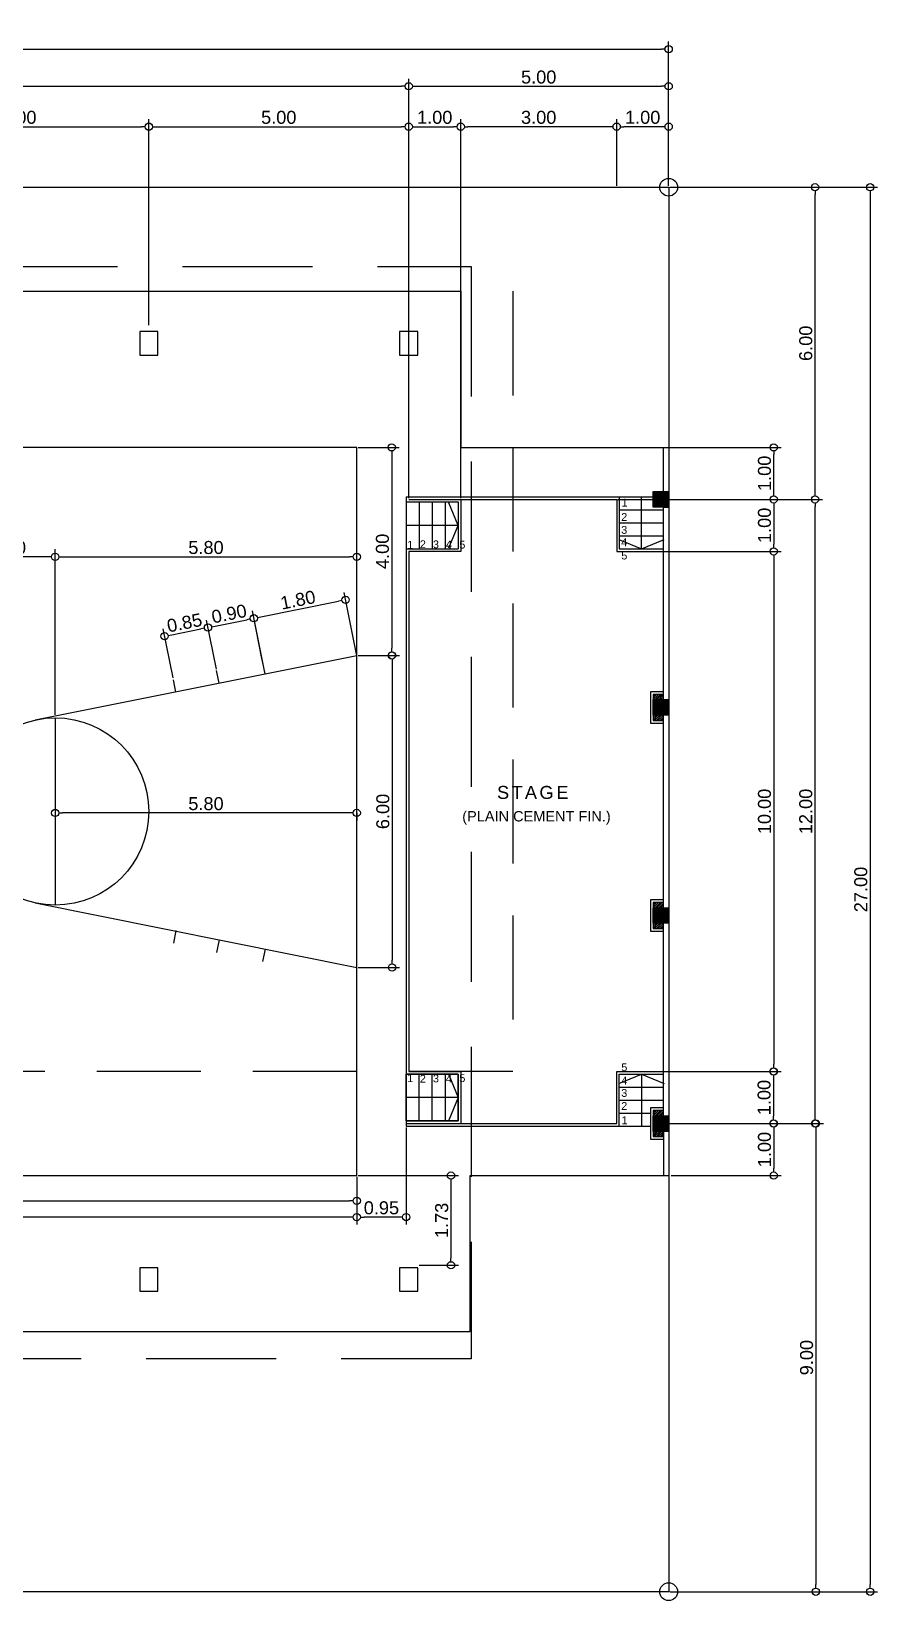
# Model space of a CAD drawing. Header units: inches. Extents: x -1369 to 1198, y -366 to 1398.
# Drawn here: x -7.41 to 8.87, y -12.59 to 17.58 of the extents above; entities that cross this region are included whole.
import ezdxf

# ---------------------------------------------------------------- set-up
doc = ezdxf.new("R2010")
doc.units = ezdxf.units.IN
doc.header["$MEASUREMENT"] = 0
doc.linetypes.add('HIDDEN', pattern=[0.375, 0.25, -0.125])
for name, color, linetype in [('cent', 3, 'Continuous'), ('COLM2', 7, 'Continuous'), ('dim', 8, 'Continuous'), ('rf', 1, 'HIDDEN'), ('txt', 7, 'Continuous'), ('wall', 7, 'Continuous')]:
    doc.layers.add(name, color=color, linetype=linetype)
doc.styles.get("Standard").update_dxf_attribs({"font": 'arial.ttf'})
doc.dimstyles.get("Standard").update_dxf_attribs({"dimtxt": 0.25, "dimasz": 0.14, "dimexe": 0.145, "dimexo": 0.025, "dimgap": 0.05, "dimtad": 1, "dimzin": 0, "dimdsep": 46, "dimtxsty": 'Standard', "dimblk": 'DOTBLANK', "dimcen": 0.09, "dimclrd": 256, "dimclre": 256, "dimaunit": 1, "dimadec": 5, "dimazin": 0, "dimtfac": 1, "dimtix": 1, "dimtofl": 0, "dimtmove": 0, "dimatfit": 3, "dimfxl": 0, "dimtolj": 1, "dimtzin": 0, "dimlwd": -1, "dimlwe": -1, "dimarcsym": 0})

# ---------------------------------------------------------------- blocks, each defined once
blk = doc.blocks.new('_DotBlank')
at = {"color": 0, "linetype": 'ByBlock', "lineweight": -2}
blk.add_line((-0.5, 0), (-1, 0), dxfattribs=at)
blk.add_circle((0, 0), 0.5, dxfattribs=at)
blk = doc.blocks.new('*D78')
at = {"layer": 'Defpoints', "color": 0, "transparency": 16777216}
for p in [(4.847, 17.238), (-31.153, 14.583), (4.847, 14.583)]:
    blk.add_point(p, dxfattribs=at)
at = {"layer": 'dim', "transparency": 16777216}
for p, q in [((-31.153, 14.608), (-31.153, 17.383)), ((-31.013, 17.238), (4.707, 17.238)), ((4.847, 14.608), (4.847, 17.383))]:
    blk.add_line(p, q, dxfattribs=at)
at = {"layer": 'dim', "transparency": 16777216, "xscale": 0.14, "yscale": 0.14, "zscale": 0.14, "rotation": 180}
blk.add_blockref('_DotBlank', (-31.153, 17.238), dxfattribs=at)
at = {"layer": 'dim', "transparency": 16777216, "xscale": 0.14, "yscale": 0.14, "zscale": 0.14}
blk.add_blockref('_DotBlank', (4.847, 17.238), dxfattribs=at)
at = {"layer": 'dim', "color": 0, "transparency": 16777216, "insert": (-13.153, 17.416), "char_height": 0.25, "attachment_point": 5}
blk.add_mtext('\\A1;36.00', dxfattribs=at)
blk = doc.blocks.new('*D79')
at = {"layer": 'Defpoints', "color": 0, "transparency": 16777216}
for p in [(4.847, 14.583), (4.847, -12.417), (8.722, -12.417)]:
    blk.add_point(p, dxfattribs=at)
at = {"layer": 'dim', "transparency": 16777216}
for p, q in [((4.872, 14.583), (8.867, 14.583)), ((8.722, 14.443), (8.722, -12.277)), ((4.872, -12.417), (8.867, -12.417))]:
    blk.add_line(p, q, dxfattribs=at)
at = {"layer": 'dim', "transparency": 16777216, "xscale": 0.14, "yscale": 0.14, "zscale": 0.14}
for p, rotation in [((8.722, 14.583), 90), ((8.722, -12.417), 270)]:
    blk.add_blockref('_DotBlank', p, dxfattribs=dict(at, rotation=rotation))
at = {"layer": 'dim', "color": 0, "transparency": 16777216, "insert": (8.544, 1.083), "char_height": 0.25, "attachment_point": 5, "rotation": 90}
blk.add_mtext('\\A1;27.00', dxfattribs=at)
blk = doc.blocks.new('bc')
at = {"color": 8, "true_color": 0x808080}
blk.add_lwpolyline([(7, 14), (-7, 14), (-7, -14), (7, -14)], close=True, dxfattribs=at)
for points in [[(-1.759, 7.817), (-3, 14)], [(1.759, 7.817), (3, 14)], [(-2.646, 12.235), (-2.887, 12.187)], [(2.646, 12.235), (2.887, 12.187)], [(-2.469, 11.353), (-2.71, 11.304)], [(2.469, 11.353), (2.71, 11.304)], [(-2.291, 10.52), (-2.532, 10.472)], [(2.291, 10.52), (2.532, 10.472)], [(1.8, 8.2), (-1.8, 8.2)], [(7, 0), (-7, 0)], [(-1.759, -7.817), (-3, -14)], [(1.759, -7.817), (3, -14)], [(1.8, -8.2), (-1.8, -8.2)], [(-2.291, -10.52), (-2.532, -10.472)], [(2.291, -10.52), (2.532, -10.472)], [(-2.469, -11.353), (-2.71, -11.304)], [(2.469, -11.353), (2.71, -11.304)], [(-2.646, -12.235), (-2.887, -12.187)], [(2.646, -12.235), (2.887, -12.187)]]:
    blk.add_lwpolyline(points, dxfattribs=at)
for centre in [(0, 8.2), (0, 0), (0, -8.2)]:
    blk.add_circle(centre, 1.8, dxfattribs=at)
blk = doc.blocks.new('*D111')
at = {"layer": 'Defpoints', "color": 0, "transparency": 16777216}
for p in [(-0.153, 16.524), (-30.153, 14.583), (-0.153, 14.583)]:
    blk.add_point(p, dxfattribs=at)
at = {"layer": 'dim', "transparency": 16777216}
for p, q in [((-30.153, 14.608), (-30.153, 16.669)), ((-0.153, 14.608), (-0.153, 16.669)), ((-30.013, 16.524), (-0.293, 16.524))]:
    blk.add_line(p, q, dxfattribs=at)
at = {"layer": 'dim', "transparency": 16777216, "xscale": 0.14, "yscale": 0.14, "zscale": 0.14, "rotation": 180}
blk.add_blockref('_DotBlank', (-30.153, 16.524), dxfattribs=at)
at = {"layer": 'dim', "transparency": 16777216, "xscale": 0.14, "yscale": 0.14, "zscale": 0.14}
blk.add_blockref('_DotBlank', (-0.153, 16.524), dxfattribs=at)
at = {"layer": 'dim', "color": 0, "transparency": 16777216, "insert": (-15.153, 16.701), "char_height": 0.25, "attachment_point": 5}
blk.add_mtext('\\A1;30.00', dxfattribs=at)
blk = doc.blocks.new('*D112')
at = {"layer": 'Defpoints', "color": 0, "transparency": 16777216}
for p in [(4.847, 16.524), (4.847, 14.583), (-0.153, 8.583)]:
    blk.add_point(p, dxfattribs=at)
at = {"layer": 'dim', "transparency": 16777216}
for p, q in [((-0.153, 8.608), (-0.153, 16.669)), ((4.847, 14.608), (4.847, 16.669)), ((-0.013, 16.524), (4.707, 16.524))]:
    blk.add_line(p, q, dxfattribs=at)
at = {"layer": 'dim', "transparency": 16777216, "xscale": 0.14, "yscale": 0.14, "zscale": 0.14, "rotation": 180}
blk.add_blockref('_DotBlank', (-0.153, 16.524), dxfattribs=at)
at = {"layer": 'dim', "transparency": 16777216, "xscale": 0.14, "yscale": 0.14, "zscale": 0.14}
blk.add_blockref('_DotBlank', (4.847, 16.524), dxfattribs=at)
at = {"layer": 'dim', "color": 0, "transparency": 16777216, "insert": (2.347, 16.701), "char_height": 0.25, "attachment_point": 5}
blk.add_mtext('\\A1;5.00', dxfattribs=at)
blk = doc.blocks.new('*D117')
at = {"layer": 'Defpoints', "color": 0, "transparency": 16777216}
for p in [(-5.153, 15.748), (-10.153, 11.908), (-5.153, 11.908)]:
    blk.add_point(p, dxfattribs=at)
at = {"layer": 'dim', "transparency": 16777216}
for p, q in [((-10.153, 11.933), (-10.153, 15.893)), ((-10.013, 15.748), (-5.293, 15.748)), ((-5.153, 11.933), (-5.153, 15.893))]:
    blk.add_line(p, q, dxfattribs=at)
at = {"layer": 'dim', "transparency": 16777216, "xscale": 0.14, "yscale": 0.14, "zscale": 0.14, "rotation": 180}
blk.add_blockref('_DotBlank', (-10.153, 15.748), dxfattribs=at)
at = {"layer": 'dim', "transparency": 16777216, "xscale": 0.14, "yscale": 0.14, "zscale": 0.14}
blk.add_blockref('_DotBlank', (-5.153, 15.748), dxfattribs=at)
at = {"layer": 'dim', "color": 0, "transparency": 16777216, "insert": (-7.653, 15.926), "char_height": 0.25, "attachment_point": 5}
blk.add_mtext('\\A1;5.00', dxfattribs=at)
blk = doc.blocks.new('*D118')
at = {"layer": 'Defpoints', "color": 0, "transparency": 16777216}
for p in [(-0.153, 15.748), (-5.153, 11.908), (-0.153, 11.908)]:
    blk.add_point(p, dxfattribs=at)
at = {"layer": 'dim', "transparency": 16777216}
for p, q in [((-5.153, 11.933), (-5.153, 15.893)), ((-5.013, 15.748), (-0.293, 15.748)), ((-0.153, 11.933), (-0.153, 15.893))]:
    blk.add_line(p, q, dxfattribs=at)
at = {"layer": 'dim', "transparency": 16777216, "xscale": 0.14, "yscale": 0.14, "zscale": 0.14, "rotation": 180}
blk.add_blockref('_DotBlank', (-5.153, 15.748), dxfattribs=at)
at = {"layer": 'dim', "transparency": 16777216, "xscale": 0.14, "yscale": 0.14, "zscale": 0.14}
blk.add_blockref('_DotBlank', (-0.153, 15.748), dxfattribs=at)
at = {"layer": 'dim', "color": 0, "transparency": 16777216, "insert": (-2.653, 15.926), "char_height": 0.25, "attachment_point": 5}
blk.add_mtext('\\A1;5.00', dxfattribs=at)
blk = doc.blocks.new('*D119')
at = {"layer": 'Defpoints', "color": 0, "transparency": 16777216}
for p in [(4.847, -3.417), (4.847, -12.417), (7.679, -12.417)]:
    blk.add_point(p, dxfattribs=at)
at = {"layer": 'dim', "transparency": 16777216}
for p, q in [((4.872, -3.417), (7.824, -3.417)), ((7.679, -3.557), (7.679, -12.277)), ((4.872, -12.417), (7.824, -12.417))]:
    blk.add_line(p, q, dxfattribs=at)
at = {"layer": 'dim', "transparency": 16777216, "xscale": 0.14, "yscale": 0.14, "zscale": 0.14}
for p, rotation in [((7.679, -3.417), 90), ((7.679, -12.417), 270)]:
    blk.add_blockref('_DotBlank', p, dxfattribs=dict(at, rotation=rotation))
at = {"layer": 'dim', "color": 0, "transparency": 16777216, "insert": (7.501, -7.917), "char_height": 0.25, "attachment_point": 5, "rotation": 90}
blk.add_mtext('\\A1;9.00', dxfattribs=at)
blk = doc.blocks.new('*D120')
at = {"layer": 'Defpoints', "color": 0, "transparency": 16777216}
for p in [(3.847, 8.583), (7.663, 8.583), (4.847, -3.417)]:
    blk.add_point(p, dxfattribs=at)
at = {"layer": 'dim', "transparency": 16777216}
for p, q in [((3.872, 8.583), (7.808, 8.583)), ((7.663, -3.277), (7.663, 8.443)), ((4.872, -3.417), (7.808, -3.417))]:
    blk.add_line(p, q, dxfattribs=at)
at = {"layer": 'dim', "transparency": 16777216, "xscale": 0.14, "yscale": 0.14, "zscale": 0.14}
for p, rotation in [((7.663, 8.583), 90), ((7.663, -3.417), 270)]:
    blk.add_blockref('_DotBlank', p, dxfattribs=dict(at, rotation=rotation))
at = {"layer": 'dim', "color": 0, "transparency": 16777216, "insert": (7.485, 2.583), "char_height": 0.25, "attachment_point": 5, "rotation": 90}
blk.add_mtext('\\A1;12.00', dxfattribs=at)
blk = doc.blocks.new('*D121')
at = {"layer": 'Defpoints', "color": 0, "transparency": 16777216}
for p in [(4.847, 14.583), (7.663, 14.583), (4.847, 8.583)]:
    blk.add_point(p, dxfattribs=at)
at = {"layer": 'dim', "transparency": 16777216}
for p, q in [((4.872, 14.583), (7.808, 14.583)), ((7.663, 8.723), (7.663, 14.443)), ((4.872, 8.583), (7.808, 8.583))]:
    blk.add_line(p, q, dxfattribs=at)
at = {"layer": 'dim', "transparency": 16777216, "xscale": 0.14, "yscale": 0.14, "zscale": 0.14}
for p, rotation in [((7.663, 14.583), 90), ((7.663, 8.583), 270)]:
    blk.add_blockref('_DotBlank', p, dxfattribs=dict(at, rotation=rotation))
at = {"layer": 'dim', "color": 0, "transparency": 16777216, "insert": (7.485, 11.583), "char_height": 0.25, "attachment_point": 5, "rotation": 90}
blk.add_mtext('\\A1;6.00', dxfattribs=at)
blk = doc.blocks.new('*D122')
at = {"layer": 'Defpoints', "color": 0, "transparency": 16777216}
for p in [(3.847, 15.748), (3.847, 14.583), (4.847, 14.583)]:
    blk.add_point(p, dxfattribs=at)
at = {"layer": 'dim', "transparency": 16777216}
for p, q in [((3.847, 14.608), (3.847, 15.893)), ((4.707, 15.748), (3.987, 15.748)), ((4.847, 14.608), (4.847, 15.893))]:
    blk.add_line(p, q, dxfattribs=at)
at = {"layer": 'dim', "transparency": 16777216, "xscale": 0.14, "yscale": 0.14, "zscale": 0.14, "rotation": 180}
blk.add_blockref('_DotBlank', (3.847, 15.748), dxfattribs=at)
at = {"layer": 'dim', "transparency": 16777216, "xscale": 0.14, "yscale": 0.14, "zscale": 0.14}
blk.add_blockref('_DotBlank', (4.847, 15.748), dxfattribs=at)
at = {"layer": 'dim', "color": 0, "transparency": 16777216, "insert": (4.347, 15.926), "char_height": 0.25, "attachment_point": 5}
blk.add_mtext('\\A1;1.00', dxfattribs=at)
blk = doc.blocks.new('*D123')
at = {"layer": 'Defpoints', "color": 0, "transparency": 16777216}
for p in [(0.847, 15.748), (-0.153, 14.608), (0.847, 8.583)]:
    blk.add_point(p, dxfattribs=at)
at = {"layer": 'dim', "transparency": 16777216}
for p, q in [((-0.153, 14.633), (-0.153, 15.893)), ((-0.013, 15.748), (0.707, 15.748)), ((0.847, 8.608), (0.847, 15.893))]:
    blk.add_line(p, q, dxfattribs=at)
at = {"layer": 'dim', "transparency": 16777216, "xscale": 0.14, "yscale": 0.14, "zscale": 0.14, "rotation": 180}
blk.add_blockref('_DotBlank', (-0.153, 15.748), dxfattribs=at)
at = {"layer": 'dim', "transparency": 16777216, "xscale": 0.14, "yscale": 0.14, "zscale": 0.14}
blk.add_blockref('_DotBlank', (0.847, 15.748), dxfattribs=at)
at = {"layer": 'dim', "color": 0, "transparency": 16777216, "insert": (0.347, 15.926), "char_height": 0.25, "attachment_point": 5}
blk.add_mtext('\\A1;1.00', dxfattribs=at)
blk = doc.blocks.new('*D124')
at = {"layer": 'Defpoints', "color": 0, "transparency": 16777216}
for p in [(0.847, 15.748), (0.847, 15.748), (3.847, 15.748)]:
    blk.add_point(p, dxfattribs=at)
at = {"layer": 'dim', "transparency": 16777216}
for p, q in [((0.847, 15.773), (0.847, 15.893)), ((3.707, 15.748), (0.987, 15.748)), ((3.847, 15.773), (3.847, 15.893))]:
    blk.add_line(p, q, dxfattribs=at)
at = {"layer": 'dim', "transparency": 16777216, "xscale": 0.14, "yscale": 0.14, "zscale": 0.14, "rotation": 180}
blk.add_blockref('_DotBlank', (0.847, 15.748), dxfattribs=at)
at = {"layer": 'dim', "transparency": 16777216, "xscale": 0.14, "yscale": 0.14, "zscale": 0.14}
blk.add_blockref('_DotBlank', (3.847, 15.748), dxfattribs=at)
at = {"layer": 'dim', "color": 0, "transparency": 16777216, "insert": (2.347, 15.926), "char_height": 0.25, "attachment_point": 5}
blk.add_mtext('\\A1;3.00', dxfattribs=at)
blk = doc.blocks.new('*D216')
at = {"layer": 'Defpoints', "color": 0, "transparency": 16777216}
for p in [(4.847, -2.417), (4.847, -3.417), (6.861, -3.417)]:
    blk.add_point(p, dxfattribs=at)
at = {"layer": 'dim', "transparency": 16777216}
for p, q in [((4.872, -2.417), (7.006, -2.417)), ((6.861, -2.557), (6.861, -3.277)), ((4.872, -3.417), (7.006, -3.417))]:
    blk.add_line(p, q, dxfattribs=at)
at = {"layer": 'dim', "transparency": 16777216, "xscale": 0.14, "yscale": 0.14, "zscale": 0.14}
for p, rotation in [((6.861, -2.417), 90), ((6.861, -3.417), 270)]:
    blk.add_blockref('_DotBlank', p, dxfattribs=dict(at, rotation=rotation))
at = {"layer": 'dim', "color": 0, "transparency": 16777216, "insert": (6.684, -2.917), "char_height": 0.25, "attachment_point": 5, "rotation": 90}
blk.add_mtext('\\A1;1.00', dxfattribs=at)
blk = doc.blocks.new('*D218')
at = {"layer": 'Defpoints', "color": 0, "transparency": 16777216}
for p in [(4.797, 8.583), (4.847, 7.583), (6.868, 7.583)]:
    blk.add_point(p, dxfattribs=at)
at = {"layer": 'dim', "transparency": 16777216}
for p, q in [((4.822, 8.583), (7.013, 8.583)), ((6.868, 8.443), (6.868, 7.723)), ((4.872, 7.583), (7.013, 7.583))]:
    blk.add_line(p, q, dxfattribs=at)
at = {"layer": 'dim', "transparency": 16777216, "xscale": 0.14, "yscale": 0.14, "zscale": 0.14}
for p, rotation in [((6.868, 8.583), 90), ((6.868, 7.583), 270)]:
    blk.add_blockref('_DotBlank', p, dxfattribs=dict(at, rotation=rotation))
at = {"layer": 'dim', "color": 0, "transparency": 16777216, "insert": (6.691, 8.083), "char_height": 0.25, "attachment_point": 5, "rotation": 90}
blk.add_mtext('\\A1;1.00', dxfattribs=at)
blk = doc.blocks.new('*D295')
at = {"layer": 'Defpoints', "color": 0, "transparency": 16777216}
for p in [(4.872, -3.417), (4.872, -4.417), (6.868, -4.417)]:
    blk.add_point(p, dxfattribs=at)
at = {"layer": 'dim', "transparency": 16777216}
for p, q in [((4.897, -3.417), (7.013, -3.417)), ((6.868, -3.557), (6.868, -4.277)), ((4.897, -4.417), (7.013, -4.417))]:
    blk.add_line(p, q, dxfattribs=at)
at = {"layer": 'dim', "transparency": 16777216, "xscale": 0.14, "yscale": 0.14, "zscale": 0.14}
for p, rotation in [((6.868, -3.417), 90), ((6.868, -4.417), 270)]:
    blk.add_blockref('_DotBlank', p, dxfattribs=dict(at, rotation=rotation))
at = {"layer": 'dim', "color": 0, "transparency": 16777216, "insert": (6.691, -3.917), "char_height": 0.25, "attachment_point": 5, "rotation": 90}
blk.add_mtext('\\A1;1.00', dxfattribs=at)
blk = doc.blocks.new('*D296')
at = {"layer": 'Defpoints', "color": 0, "transparency": 16777216}
for p in [(4.822, 9.583), (6.868, 9.583), (4.822, 8.583)]:
    blk.add_point(p, dxfattribs=at)
at = {"layer": 'dim', "transparency": 16777216}
for p, q in [((4.847, 9.583), (7.013, 9.583)), ((6.868, 8.723), (6.868, 9.443)), ((4.847, 8.583), (7.013, 8.583))]:
    blk.add_line(p, q, dxfattribs=at)
at = {"layer": 'dim', "transparency": 16777216, "xscale": 0.14, "yscale": 0.14, "zscale": 0.14}
for p, rotation in [((6.868, 9.583), 90), ((6.868, 8.583), 270)]:
    blk.add_blockref('_DotBlank', p, dxfattribs=dict(at, rotation=rotation))
at = {"layer": 'dim', "color": 0, "transparency": 16777216, "insert": (6.691, 9.083), "char_height": 0.25, "attachment_point": 5, "rotation": 90}
blk.add_mtext('\\A1;1.00', dxfattribs=at)
blk = doc.blocks.new('*D325')
at = {"layer": 'Defpoints', "color": 0, "transparency": 16777216}
for p in [(-0.203, -3.467), (-1.153, -4.417), (-1.153, -5.215)]:
    blk.add_point(p, dxfattribs=at)
at = {"layer": 'dim', "transparency": 16777216}
for p, q in [((-0.203, -3.492), (-0.203, -5.36)), ((-1.153, -4.442), (-1.153, -5.36)), ((-0.343, -5.215), (-1.013, -5.215))]:
    blk.add_line(p, q, dxfattribs=at)
at = {"layer": 'dim', "transparency": 16777216, "xscale": 0.14, "yscale": 0.14, "zscale": 0.14, "rotation": 180}
blk.add_blockref('_DotBlank', (-1.153, -5.215), dxfattribs=at)
at = {"layer": 'dim', "transparency": 16777216, "xscale": 0.14, "yscale": 0.14, "zscale": 0.14}
blk.add_blockref('_DotBlank', (-0.203, -5.215), dxfattribs=at)
at = {"layer": 'dim', "color": 0, "transparency": 16777216, "insert": (-0.678, -5.038), "char_height": 0.25, "attachment_point": 5}
blk.add_mtext('\\A1;0.95', dxfattribs=at)
blk = doc.blocks.new('*D326')
at = {"layer": 'Defpoints', "color": 0, "transparency": 16777216}
for p in [(-1.153, -4.417), (0.022, -6.142), (0.66, -6.142)]:
    blk.add_point(p, dxfattribs=at)
at = {"layer": 'dim', "transparency": 16777216}
for p, q in [((-1.128, -4.417), (0.805, -4.417)), ((0.66, -4.557), (0.66, -6.002)), ((0.047, -6.142), (0.805, -6.142))]:
    blk.add_line(p, q, dxfattribs=at)
at = {"layer": 'dim', "transparency": 16777216, "xscale": 0.14, "yscale": 0.14, "zscale": 0.14}
for p, rotation in [((0.66, -4.417), 90), ((0.66, -6.142), 270)]:
    blk.add_blockref('_DotBlank', p, dxfattribs=dict(at, rotation=rotation))
at = {"layer": 'dim', "color": 0, "transparency": 16777216, "insert": (0.482, -5.279), "char_height": 0.25, "attachment_point": 5, "rotation": 90}
blk.add_mtext('\\A1;1.73', dxfattribs=at)
blk = doc.blocks.new('*D327')
at = {"layer": 'Defpoints', "color": 0, "transparency": 16777216}
for p in [(-29.153, -4.442), (-1.153, -4.442), (-29.153, -5.215)]:
    blk.add_point(p, dxfattribs=at)
at = {"layer": 'dim', "transparency": 16777216}
for p, q in [((-29.153, -4.467), (-29.153, -5.36)), ((-1.153, -4.467), (-1.153, -5.36)), ((-1.293, -5.215), (-29.013, -5.215))]:
    blk.add_line(p, q, dxfattribs=at)
at = {"layer": 'dim', "transparency": 16777216, "xscale": 0.14, "yscale": 0.14, "zscale": 0.14, "rotation": 180}
blk.add_blockref('_DotBlank', (-29.153, -5.215), dxfattribs=at)
at = {"layer": 'dim', "transparency": 16777216, "xscale": 0.14, "yscale": 0.14, "zscale": 0.14}
blk.add_blockref('_DotBlank', (-1.153, -5.215), dxfattribs=at)
at = {"layer": 'dim', "color": 0, "transparency": 16777216, "insert": (-15.153, -5.038), "char_height": 0.25, "attachment_point": 5}
blk.add_mtext('\\A1;28.00', dxfattribs=at)
blk = doc.blocks.new('*D328')
at = {"layer": 'Defpoints', "color": 0, "transparency": 16777216}
for p in [(-15.153, -4.417), (-1.153, -4.417), (-1.153, -4.901)]:
    blk.add_point(p, dxfattribs=at)
at = {"layer": 'dim', "transparency": 16777216}
for p, q in [((-15.153, -4.442), (-15.153, -5.046)), ((-1.153, -4.442), (-1.153, -5.046)), ((-15.013, -4.901), (-1.293, -4.901))]:
    blk.add_line(p, q, dxfattribs=at)
at = {"layer": 'dim', "transparency": 16777216, "xscale": 0.14, "yscale": 0.14, "zscale": 0.14, "rotation": 180}
blk.add_blockref('_DotBlank', (-15.153, -4.901), dxfattribs=at)
at = {"layer": 'dim', "transparency": 16777216, "xscale": 0.14, "yscale": 0.14, "zscale": 0.14}
blk.add_blockref('_DotBlank', (-1.153, -4.901), dxfattribs=at)
at = {"layer": 'dim', "color": 0, "transparency": 16777216, "insert": (-8.153, -4.723), "char_height": 0.25, "attachment_point": 5}
blk.add_mtext('\\A1;14.00', dxfattribs=at)
blk = doc.blocks.new('*D329')
at = {"layer": 'Defpoints', "color": 0, "transparency": 16777216}
for p in [(-1.153, 7.478), (-1.153, 5.583), (-6.953, 4.419)]:
    blk.add_point(p, dxfattribs=at)
at = {"layer": 'dim', "transparency": 16777216}
for p, q in [((-6.953, 4.444), (-6.953, 7.623)), ((-1.153, 5.608), (-1.153, 7.623)), ((-6.813, 7.478), (-1.293, 7.478))]:
    blk.add_line(p, q, dxfattribs=at)
at = {"layer": 'dim', "transparency": 16777216, "xscale": 0.14, "yscale": 0.14, "zscale": 0.14, "rotation": 180}
blk.add_blockref('_DotBlank', (-6.953, 7.478), dxfattribs=at)
at = {"layer": 'dim', "transparency": 16777216, "xscale": 0.14, "yscale": 0.14, "zscale": 0.14}
blk.add_blockref('_DotBlank', (-1.153, 7.478), dxfattribs=at)
at = {"layer": 'dim', "color": 0, "transparency": 16777216, "insert": (-4.053, 7.656), "char_height": 0.25, "attachment_point": 5}
blk.add_mtext('\\A1;5.80', dxfattribs=at)
blk = doc.blocks.new('*D330')
at = {"layer": 'Defpoints', "color": 0, "transparency": 16777216}
for p in [(-8.753, 7.478), (-6.953, 4.419), (-8.753, 2.583)]:
    blk.add_point(p, dxfattribs=at)
at = {"layer": 'dim', "transparency": 16777216}
for p, q in [((-8.753, 2.608), (-8.753, 7.623)), ((-6.953, 4.444), (-6.953, 7.623)), ((-7.093, 7.478), (-8.613, 7.478))]:
    blk.add_line(p, q, dxfattribs=at)
at = {"layer": 'dim', "transparency": 16777216, "xscale": 0.14, "yscale": 0.14, "zscale": 0.14, "rotation": 180}
blk.add_blockref('_DotBlank', (-8.753, 7.478), dxfattribs=at)
at = {"layer": 'dim', "transparency": 16777216, "xscale": 0.14, "yscale": 0.14, "zscale": 0.14}
blk.add_blockref('_DotBlank', (-6.953, 7.478), dxfattribs=at)
at = {"layer": 'dim', "color": 0, "transparency": 16777216, "insert": (-7.853, 7.656), "char_height": 0.25, "attachment_point": 5}
blk.add_mtext('\\A1;1.80', dxfattribs=at)
blk = doc.blocks.new('*D331')
at = {"layer": 'Defpoints', "color": 0, "transparency": 16777216}
for p in [(-3.132, 6.297), (-2.966, 5.47), (-3.848, 5.293)]:
    blk.add_point(p, dxfattribs=at)
at = {"layer": 'dim', "transparency": 16777216}
for p, q in [((-2.971, 5.494), (-3.16, 6.439)), ((-3.853, 5.317), (-4.043, 6.262)), ((-3.877, 6.148), (-3.269, 6.27))]:
    blk.add_line(p, q, dxfattribs=at)
at = {"layer": 'dim', "transparency": 16777216, "xscale": 0.14, "yscale": 0.14, "zscale": 0.14}
for p, rotation in [((-3.132, 6.297), 11.35111258159669), ((-4.014, 6.12), 191.3511125815967)]:
    blk.add_blockref('_DotBlank', p, dxfattribs=dict(at, rotation=rotation))
at = {"layer": 'dim', "color": 0, "transparency": 16777216, "insert": (-3.608, 6.383), "char_height": 0.25, "attachment_point": 5, "rotation": 11.3511}
blk.add_mtext('\\A1;0.90', dxfattribs=at)
blk = doc.blocks.new('*D332')
at = {"layer": 'Defpoints', "color": 0, "transparency": 16777216}
for p in [(-1.367, 6.651), (-1.153, 5.583), (-2.917, 5.229)]:
    blk.add_point(p, dxfattribs=at)
at = {"layer": 'dim', "transparency": 16777216}
for p, q in [((-1.158, 5.608), (-1.396, 6.794)), ((-2.922, 5.253), (-3.16, 6.439)), ((-2.995, 6.325), (-1.504, 6.624))]:
    blk.add_line(p, q, dxfattribs=at)
at = {"layer": 'dim', "transparency": 16777216, "xscale": 0.14, "yscale": 0.14, "zscale": 0.14}
for p, rotation in [((-1.367, 6.651), 11.35111258159722), ((-3.132, 6.297), 191.3511125815972)]:
    blk.add_blockref('_DotBlank', p, dxfattribs=dict(at, rotation=rotation))
at = {"layer": 'dim', "color": 0, "transparency": 16777216, "insert": (-2.284, 6.649), "char_height": 0.25, "attachment_point": 5, "rotation": 11.3511}
blk.add_mtext('\\A1;1.80', dxfattribs=at)
blk = doc.blocks.new('*D333')
at = {"layer": 'Defpoints', "color": 0, "transparency": 16777216}
for p in [(-4.014, 6.12), (-3.848, 5.293), (-4.682, 5.125)]:
    blk.add_point(p, dxfattribs=at)
at = {"layer": 'dim', "transparency": 16777216}
for p, q in [((-4.687, 5.15), (-4.877, 6.095)), ((-4.711, 5.98), (-4.151, 6.093)), ((-3.853, 5.317), (-4.043, 6.262))]:
    blk.add_line(p, q, dxfattribs=at)
at = {"layer": 'dim', "transparency": 16777216, "xscale": 0.14, "yscale": 0.14, "zscale": 0.14}
for p, rotation in [((-4.849, 5.953), 191.3511125815965), ((-4.014, 6.12), 11.35111258159646)]:
    blk.add_blockref('_DotBlank', p, dxfattribs=dict(at, rotation=rotation))
at = {"layer": 'dim', "color": 0, "transparency": 16777216, "insert": (-4.466, 6.21), "char_height": 0.25, "attachment_point": 5, "rotation": 11.3511}
blk.add_mtext('\\A1;0.85', dxfattribs=at)
blk = doc.blocks.new('*D334')
at = {"layer": 'Defpoints', "color": 0, "transparency": 16777216}
for p in [(-1.153, 5.583), (-1.153, -0.417), (-0.473, -0.417)]:
    blk.add_point(p, dxfattribs=at)
at = {"layer": 'dim', "transparency": 16777216}
for p, q in [((-1.128, 5.583), (-0.328, 5.583)), ((-0.473, 5.443), (-0.473, -0.277)), ((-1.128, -0.417), (-0.328, -0.417))]:
    blk.add_line(p, q, dxfattribs=at)
at = {"layer": 'dim', "transparency": 16777216, "xscale": 0.14, "yscale": 0.14, "zscale": 0.14}
for p, rotation in [((-0.473, 5.583), 90), ((-0.473, -0.417), 270)]:
    blk.add_blockref('_DotBlank', p, dxfattribs=dict(at, rotation=rotation))
at = {"layer": 'dim', "color": 0, "transparency": 16777216, "insert": (-0.65, 2.583), "char_height": 0.25, "attachment_point": 5, "rotation": 90}
blk.add_mtext('\\A1;6.00', dxfattribs=at)
blk = doc.blocks.new('*D335')
at = {"layer": 'Defpoints', "color": 0, "transparency": 16777216}
for p in [(-6.953, 2.583), (-6.953, 2.555), (-1.153, 2.583)]:
    blk.add_point(p, dxfattribs=at)
at = {"layer": 'dim', "transparency": 16777216}
for p, q in [((-6.953, 2.558), (-6.953, 2.41)), ((-1.293, 2.555), (-6.813, 2.555)), ((-1.153, 2.558), (-1.153, 2.41))]:
    blk.add_line(p, q, dxfattribs=at)
at = {"layer": 'dim', "transparency": 16777216, "xscale": 0.14, "yscale": 0.14, "zscale": 0.14, "rotation": 180}
blk.add_blockref('_DotBlank', (-6.953, 2.555), dxfattribs=at)
at = {"layer": 'dim', "transparency": 16777216, "xscale": 0.14, "yscale": 0.14, "zscale": 0.14}
blk.add_blockref('_DotBlank', (-1.153, 2.555), dxfattribs=at)
at = {"layer": 'dim', "color": 0, "transparency": 16777216, "insert": (-4.053, 2.732), "char_height": 0.25, "attachment_point": 5}
blk.add_mtext('\\A1;5.80', dxfattribs=at)
blk = doc.blocks.new('*D337')
at = {"layer": 'Defpoints', "color": 0, "transparency": 16777216}
for p in [(-1.153, 9.583), (-1.153, 5.583), (-0.48, 5.583)]:
    blk.add_point(p, dxfattribs=at)
at = {"layer": 'dim', "transparency": 16777216}
for p, q in [((-1.128, 9.583), (-0.335, 9.583)), ((-0.48, 9.443), (-0.48, 5.723)), ((-1.128, 5.583), (-0.335, 5.583))]:
    blk.add_line(p, q, dxfattribs=at)
at = {"layer": 'dim', "transparency": 16777216, "xscale": 0.14, "yscale": 0.14, "zscale": 0.14}
for p, rotation in [((-0.48, 9.583), 90), ((-0.48, 5.583), 270)]:
    blk.add_blockref('_DotBlank', p, dxfattribs=dict(at, rotation=rotation))
at = {"layer": 'dim', "color": 0, "transparency": 16777216, "insert": (-0.658, 7.583), "char_height": 0.25, "attachment_point": 5, "rotation": 90}
blk.add_mtext('\\A1;4.00', dxfattribs=at)
blk = doc.blocks.new('*D521')
at = {"layer": 'Defpoints', "color": 0, "transparency": 16777216}
for p in [(6.868, 7.583), (6.868, -2.417), (6.868, -2.417)]:
    blk.add_point(p, dxfattribs=at)
at = {"layer": 'dim', "transparency": 16777216}
for p, q in [((6.893, 7.583), (7.013, 7.583)), ((6.868, 7.443), (6.868, -2.277)), ((6.893, -2.417), (7.013, -2.417))]:
    blk.add_line(p, q, dxfattribs=at)
at = {"layer": 'dim', "transparency": 16777216, "xscale": 0.14, "yscale": 0.14, "zscale": 0.14}
for p, rotation in [((6.868, 7.583), 90), ((6.868, -2.417), 270)]:
    blk.add_blockref('_DotBlank', p, dxfattribs=dict(at, rotation=rotation))
at = {"layer": 'dim', "color": 0, "transparency": 16777216, "insert": (6.691, 2.583), "char_height": 0.25, "attachment_point": 5, "rotation": 90}
blk.add_mtext('\\A1;10.00', dxfattribs=at)

msp = doc.modelspace()

# ---------------------------------------------------------------- hatches: boundary and pattern name
h = msp.add_hatch()
h.set_pattern_fill('ANSI31', color=3, scale=0.2)
h.set_pattern_definition([(45, (-0.0755, 0), (-0.01767767, 0.01767767), [])])
h.paths.add_polyline_path([(4.7474, 4.7331), (4.7474, 4.8331), (4.5474, 4.8331), (4.5474, 4.7331)])
h.paths.add_polyline_path([(4.7474, 4.3331), (4.7474, 4.4331), (4.5474, 4.4331), (4.5474, 4.3331)])
h = msp.add_hatch()
h.set_pattern_fill('ANSI31', color=3, scale=0.2)
h.set_pattern_definition([(45, (-0.0755, -4), (-0.01767767, 0.01767767), [])])
h.paths.add_polyline_path([(4.7474, 0.7331), (4.7474, 0.8331), (4.5474, 0.8331), (4.5474, 0.7331)])
h.paths.add_polyline_path([(4.7474, 0.3331), (4.7474, 0.4331), (4.5474, 0.4331), (4.5474, 0.3331)])
h = msp.add_hatch()
h.set_pattern_fill('ANSI31', color=3, scale=0.2)
h.set_pattern_definition([(45, (-0.0755, -8), (-0.01767767, 0.01767767), [])])
h.paths.add_polyline_path([(4.7474, -3.2669), (4.7474, -3.1669), (4.5474, -3.1669), (4.5474, -3.2669)])
h.paths.add_polyline_path([(4.7474, -3.6669), (4.7474, -3.5669), (4.5474, -3.5669), (4.5474, -3.6669)])
at = {"layer": 'COLM2'}
h = msp.add_hatch(color=3, dxfattribs=at)
h.dxf.hatch_style = 1
h.paths.add_polyline_path([(4.5474, 8.7331), (4.8474, 8.7331), (4.8474, 8.4331), (4.5474, 8.4331)])
h = msp.add_hatch(color=3, dxfattribs=at)
h.dxf.hatch_style = 1
h.paths.add_polyline_path([(4.5474, 4.7331), (4.8474, 4.7331), (4.8474, 4.4331), (4.5474, 4.4331)])
h = msp.add_hatch(color=3, dxfattribs=at)
h.dxf.hatch_style = 1
h.paths.add_polyline_path([(4.5474, 0.7331), (4.8474, 0.7331), (4.8474, 0.4331), (4.5474, 0.4331)])
h = msp.add_hatch(color=3, dxfattribs=at)
h.dxf.hatch_style = 1
h.paths.add_polyline_path([(4.5474, -3.2669), (4.8474, -3.2669), (4.8474, -3.5669), (4.5474, -3.5669)])

# ---------------------------------------------------------------- linework, layer by layer
at = {"color": 7}
msp.add_lwpolyline([(-31.1526, 14.5831), (4.8474, 14.5831), (4.8474, -12.4169), (-31.1526, -12.4169)], close=True, dxfattribs=at)
at = {"color": 3}
for points in [[(-31.1526, 12.5831), (0.8474, 12.5831), (0.8474, 9.5831), (4.8474, 9.5831)], [(-31.1526, -7.4169), (1.0274, -7.4169), (1.0273, -4.4169), (4.8474, -4.4169)]]:
    msp.add_lwpolyline(points, dxfattribs=at)
for points in [[(-4.9775, 11.8081), (-5.3275, 11.8081), (-5.3275, 11.3581), (-4.9775, 11.3581)], [(0.0225, 11.8081), (-0.3275, 11.8081), (-0.3275, 11.3581), (0.0225, 11.3581)], [(-0.2026, -3.3669), (0.7974, -3.3669), (0.7974, -2.4669), (-0.2026, -2.4669)], [(-4.9775, -6.1919), (-5.3275, -6.1919), (-5.3275, -6.6419), (-4.9775, -6.6419)], [(0.0225, -6.1919), (-0.3275, -6.1919), (-0.3275, -6.6419), (0.0225, -6.6419)]]:
    msp.add_lwpolyline(points, close=True)
for points in [[(4.7474, 8.7331), (4.7474, 9.5831), (4.8474, 9.5831)], [(-0.2026, 8.6331), (3.8974, 8.6331), (3.8974, 7.6331), (4.7474, 7.6331)], [(4.7474, -3.2669), (4.7474, 8.4331), (4.8474, 8.4331)], [(4.7474, 4.8331), (4.5474, 4.8331), (4.5474, 4.7331)], [(4.5474, 4.4331), (4.5474, 4.3331), (4.7474, 4.3331)], [(4.7474, 0.8331), (4.5474, 0.8331), (4.5474, 0.7331)], [(4.5474, 0.4331), (4.5474, 0.3331), (4.7474, 0.3331)], [(2.342, -3.4669), (3.8974, -3.4669), (3.8974, -2.4669), (4.7474, -2.4669)], [(4.7474, -3.1669), (4.5474, -3.1669), (4.5474, -3.2669)], [(4.7474, -3.2669), (4.7474, -4.4169), (4.8474, -4.4169)], [(4.5474, -3.5669), (4.5474, -3.6669), (4.7474, -3.6669)]]:
    msp.add_lwpolyline(points)
at = {"color": 1}
for points in [[(-0.2026, 8.5331), (-0.2026, 7.6331)], [(0.6203, 7.6483), (0.7974, 8.0831), (0.6203, 8.518)], [(3.8974, 8.6331), (4.5474, 8.6331)], [(3.8974, 8.3831), (4.7474, 8.3831)], [(3.8974, 8.1331), (4.7474, 8.1331)], [(3.8974, 7.8831), (4.7474, 7.8831)], [(3.8911, 7.8102), (4.326, 7.6331), (4.7608, 7.8102)], [(4.7474, 4.8831), (4.4974, 4.8831), (4.4974, 4.2831), (4.7474, 4.2831)], [(4.7474, 0.8831), (4.4974, 0.8831), (4.4974, 0.2831), (4.7474, 0.2831)], [(-0.2026, -3.3669), (-0.2026, -2.4669)], [(0.6203, -2.482), (0.7974, -2.9169), (0.6203, -3.3517)], [(3.8911, -2.6439), (4.326, -2.4669), (4.7608, -2.6439)], [(3.8974, -2.7169), (4.7474, -2.7169)], [(3.8974, -2.9669), (4.7474, -2.9669)], [(3.8974, -3.2169), (4.4974, -3.2169)], [(4.7474, -3.1169), (4.4974, -3.1169), (4.4974, -3.7169), (4.7474, -3.7169)], [(3.8974, -3.4669), (4.4974, -3.4669)]]:
    msp.add_lwpolyline(points, dxfattribs=at)
at = {"color": 8}
for points in [[(4.326, 7.6331), (4.326, 8.6331)], [(0.7974, 8.0831), (-0.2026, 8.0831)], [(4.326, -2.4669), (4.326, -3.4669)], [(0.7974, -2.9169), (-0.2026, -2.9169)]]:
    msp.add_lwpolyline(points, dxfattribs=at)
at = {"color": 1}
for centre in [(4.8474, 14.5831), (4.8474, -12.4169)]:
    msp.add_circle(centre, 0.1713, dxfattribs=at)
at = {"layer": 'cent'}
for p, q in [((-0.1526, -2.4169), (0.8474, -2.4169)), ((0.8474, -2.4169), (0.8474, -3.4169))]:
    msp.add_line(p, q, dxfattribs=at)
for points in [[(-0.1526, 8.5831), (3.8474, 8.5831), (3.8474, 7.5831), (4.8474, 7.5831)], [(0.8474, 8.5831), (0.8474, 7.5831), (-0.1526, 7.5831), (-0.1526, -2.4169)], [(-0.2026, -3.4169), (3.8474, -3.4169), (3.8474, -2.4169), (4.8474, -2.4169)]]:
    msp.add_lwpolyline(points, dxfattribs=at)
at = {"layer": 'COLM2'}
for points in [[(4.5474, 8.7331), (4.8474, 8.7331), (4.8474, 8.4331), (4.5474, 8.4331)], [(4.5474, 4.7331), (4.8474, 4.7331), (4.8474, 4.4331), (4.5474, 4.4331)], [(4.5474, 0.7331), (4.8474, 0.7331), (4.8474, 0.4331), (4.5474, 0.4331)], [(4.5474, -3.2669), (4.8474, -3.2669), (4.8474, -3.5669), (4.5474, -3.5669)]]:
    msp.add_lwpolyline(points, close=True, dxfattribs=at)
at = {"layer": 'Defpoints', "color": 8, "linetype": 'HIDDEN', "ltscale": 8}
msp.add_lwpolyline([(-28.1526, 12.5831), (1.8474, 12.5831), (1.8474, -2.4169), (-28.1526, -2.4169)], close=True, dxfattribs=at)
at = {"layer": 'rf', "color": 1, "linetype": 'HIDDEN', "ltscale": 10}
msp.add_lwpolyline([(1.0474, 13.0581), (1.0474, -7.9419), (-30.7526, -7.9419), (-30.7526, 13.0581)], close=True, dxfattribs=at)
at = {"layer": 'wall'}
for p, q in [((-0.2026, -2.4669), (0.7974, -2.4669)), ((0.7974, -2.4669), (0.7974, -3.3669)), ((0.7974, -3.3669), (-0.2026, -3.3669))]:
    msp.add_line(p, q, dxfattribs=at)
at = {"layer": 'wall', "color": 1}
msp.add_line((0.5474, -2.4669), (0.5474, -3.3669), dxfattribs=at)
at = {"layer": 'wall'}
for points in [[(-0.2026, 8.6331), (-0.2026, 8.5331)], [(-0.2026, 8.5331), (0.7974, 8.5331)], [(0.7974, 8.5331), (0.7974, 7.6331)], [(-0.2026, 7.6331), (0.7974, 7.6331)], [(-0.2026, 7.6331), (-0.2026, -2.4669)], [(-0.2026, -3.3669), (-0.2026, -3.4669)], [(-0.2026, -3.4669), (2.3439, -3.4669)]]:
    msp.add_lwpolyline(points, dxfattribs=at)
at = {"layer": 'wall', "color": 1}
for points in [[(0.0474, 8.5331), (0.0474, 7.6331)], [(0.2974, 8.5331), (0.2974, 7.6331)], [(0.5474, 8.5331), (0.5474, 7.6331)], [(0.0474, -3.3669), (0.0474, -2.4669)], [(0.2974, -3.3669), (0.2974, -2.4669)]]:
    msp.add_lwpolyline(points, dxfattribs=at)

# ---------------------------------------------------------------- block references
at = {"rotation": 90}
msp.add_blockref('bc', (-15.1526, 2.5831), dxfattribs=at)

# ---------------------------------------------------------------- texts
at = {"char_height": 0.15}
for s, insert, attachment_point in [('1', (3.9414, 8.5949), 1), ('2', (3.934, 8.3195), 1), ('3', (3.934, 8.0714), 1), ('1', (-0.1829, 7.7848), 1), ('2', (0.0605, 7.7959), 1), ('3', (0.3125, 7.7933), 1), ('4', (0.5611, 7.7918), 1), ('5', (0.8201, 7.7875), 1), ('4', (3.934, 7.8331), 1), ('5', (3.936, 7.5782), 1), ('5', (3.936, -2.412), 7), ('1', (-0.1829, -2.6186), 7), ('2', (0.0605, -2.6297), 7), ('3', (0.3125, -2.6271), 7), ('4', (0.5611, -2.6255), 7), ('5', (0.8201, -2.6212), 7), ('4', (3.934, -2.6669), 7), ('3', (3.934, -2.9051), 7), ('2', (3.934, -3.1532), 7), ('1', (3.9414, -3.4287), 7)]:
    msp.add_mtext_dynamic_manual_height_columns(s, width=0.159217, gutter_width=1, heights=[0], dxfattribs=dict(at, insert=insert, attachment_point=attachment_point))
at = {"layer": 'txt', "attachment_point": 1}
for s, insert, char_height, width in [('{\\T1.2;STAGE}', (1.546, 3.074), 0.25, 2.789052), ('(PLAIN CEMENT FIN.)', (0.8764, 2.5906), 0.2, 4.498814)]:
    msp.add_mtext(s, dxfattribs=dict(at, insert=insert, char_height=char_height, width=width))

# ---------------------------------------------------------------- dimensions: what is measured, and where the dimension line sits
at = {"layer": 'dim', "color": 0}
for base, p1, p2, picture, middle in [((4.8474, 17.2382), (-31.1526, 14.5831), (4.8474, 14.5831), '*D78', (-13.1526, 17.4159)), ((-0.1526, 16.5236), (-30.1525, 14.5831), (-0.1526, 14.5831), '*D111', (-15.1526, 16.7014)), ((4.8474, 16.5236), (-0.1526, 8.5831), (4.8474, 14.5831), '*D112', (2.3474, 16.7013)), ((-5.1526, 15.748), (-10.1526, 11.9081), (-5.1526, 11.9081), '*D117', (-7.6526, 15.9257)), ((-0.1526, 15.748), (-5.1526, 11.9081), (-0.1526, 11.9081), '*D118', (-2.6526, 15.9257)), ((0.8474, 15.748), (-0.1526, 14.6081), (0.8474, 8.5831), '*D123', (0.3474, 15.9257)), ((0.8474, 15.748), (3.8474, 15.748), (0.8474, 15.748), '*D124', (2.3474, 15.9257)), ((3.8474, 15.748), (4.8474, 14.5831), (3.8474, 14.5831), '*D122', (4.3474, 15.9257)), ((-8.7526, 7.4781), (-6.9526, 4.4188), (-8.7526, 2.5831), '*D330', (-7.8526, 7.6558)), ((-1.1526, 7.4781), (-6.9526, 4.4188), (-1.1526, 5.5831), '*D329', (-4.0526, 7.6558)), ((-6.9526, 2.5547), (-1.1526, 2.5831), (-6.9526, 2.5831), '*D335', (-4.0526, 2.7324)), ((-29.1526, -5.2152), (-1.1526, -4.4419), (-29.1526, -4.4419), '*D327', (-15.1526, -5.0375)), ((-1.1526, -4.901), (-15.1526, -4.4169), (-1.1526, -4.4169), '*D328', (-8.1526, -4.7234))]:
    dim = msp.add_linear_dim(base=base, p1=p1, p2=p2, dimstyle='Standard', dxfattribs=at)
    dim.commit()
    dim.dimension.update_dxf_attribs({"geometry": picture, "text_midpoint": middle})
for base, p1, p2, picture, middle in [((8.7217, -12.4169), (4.8474, 14.5831), (4.8474, -12.4169), '*D79', (8.5441, 1.0831)), ((7.6629, 14.5831), (4.8474, 8.5831), (4.8474, 14.5831), '*D121', (7.4853, 11.5831)), ((-0.4799, 5.5831), (-1.1526, 9.5831), (-1.1526, 5.5831), '*D337', (-0.6576, 7.5831)), ((6.8684, 9.5831), (4.8224, 8.5831), (4.8224, 9.5831), '*D296', (6.6907, 9.0831)), ((7.6629, 8.5831), (4.8474, -3.4169), (3.8474, 8.5831), '*D120', (7.4853, 2.5831)), ((6.8684, 7.5831), (4.7974, 8.5831), (4.8474, 7.5831), '*D218', (6.6907, 8.0831)), ((6.8684, -2.4169), (6.8684, 7.5831), (6.8684, -2.4169), '*D521', (6.6907, 2.5831)), ((-0.4727, -0.4169), (-1.1526, 5.5831), (-1.1526, -0.4169), '*D334', (-0.6503, 2.5831)), ((6.8613, -3.4169), (4.8474, -2.4169), (4.8474, -3.4169), '*D216', (6.6837, -2.9169)), ((7.679, -12.4169), (4.8474, -3.4169), (4.8474, -12.4169), '*D119', (7.5014, -7.9169)), ((6.8684, -4.4169), (4.8724, -3.4169), (4.8724, -4.4169), '*D295', (6.6907, -3.9169)), ((0.6598837913, -6.1418689499), (-1.1525799518, -4.4168689499), (0.0223865299, -6.1418689499), '*D326', (0.4821552783, -5.2793689499))]:
    dim = msp.add_linear_dim(base=base, p1=p1, p2=p2, angle=90, dimstyle='Standard', dxfattribs=at)
    dim.commit()
    dim.dimension.update_dxf_attribs({"geometry": picture, "text_midpoint": middle})
for p1, p2, distance, picture, middle in [((-2.9174, 5.2289), (-1.1526, 5.5831), 1.0897, '*D332', (-2.2844, 6.6485)), ((-4.6825, 5.1252), (-3.8481, 5.2927), 0.8439, '*D333', (-4.4664, 6.2105)), ((-3.8481, 5.2927), (-2.9657, 5.4698), 0.8439, '*D331', (-3.608, 6.3828))]:
    dim = msp.add_aligned_dim(p1=p1, p2=p2, distance=distance, dimstyle='Standard', dxfattribs=at)
    dim.commit()
    dim.dimension.update_dxf_attribs({"geometry": picture, "text_midpoint": middle})
dim = msp.add_linear_dim(base=(-1.1526, -5.2152), p1=(-0.2026, -3.4669), p2=(-1.1526, -4.4169), dimstyle='Standard', dxfattribs=at)
dim.commit()
dim.dimension.update_dxf_attribs({"geometry": '*D325', "text_midpoint": (-0.6776, -5.2152), "dimtype": 160})

doc.saveas('drawing.dxf')
